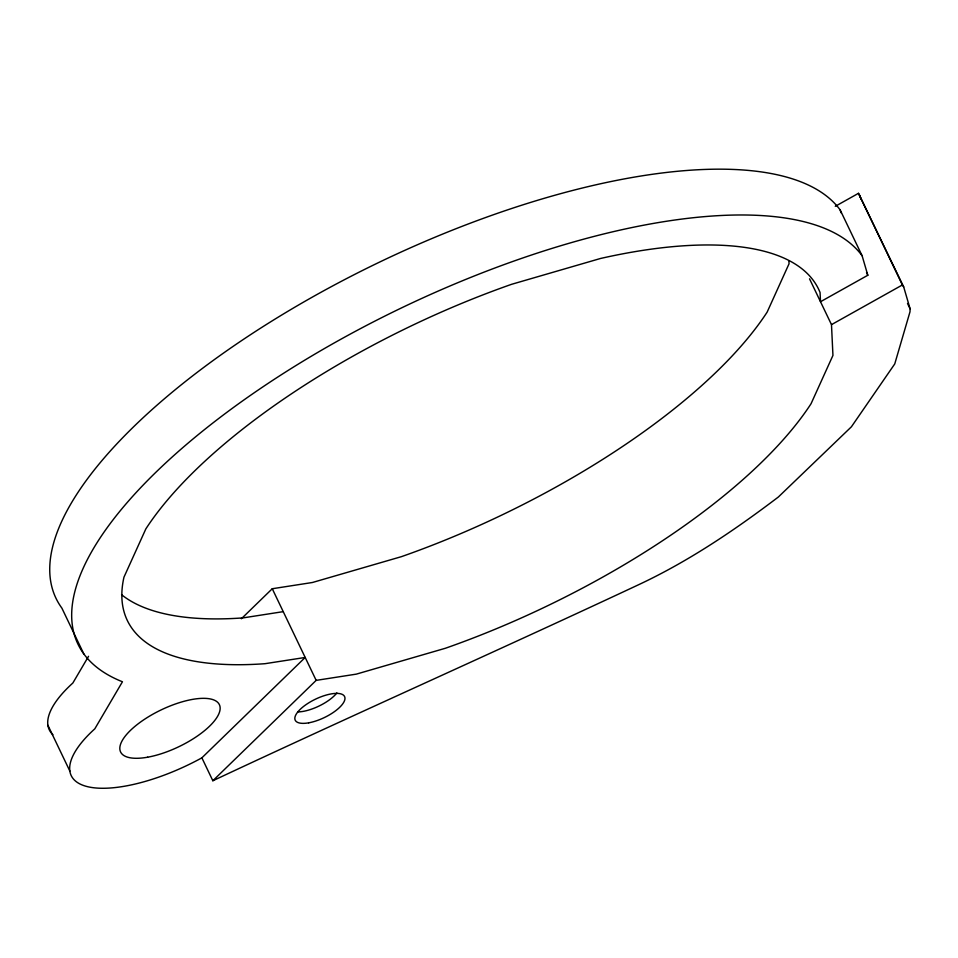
<?xml version="1.0" encoding="UTF-8"?>
<svg xmlns="http://www.w3.org/2000/svg" width="958" height="958" viewBox="0 0 958 958"><rect width="100%" height="100%" fill="white"/><g stroke="black" fill="none" stroke-linecap="round" stroke-linejoin="round"><path stroke-width="1.44" d="M835.28 206.317L858.476 193.324L903.693 286.921L910.1 308.835L910.004 311.781L894.748 363.932L851.411 426.789L778.327 497.034C734.295 530.433 688.287 561.532 638.088 584.967C496.771 651.141 354.125 714.464 212.844 780.746L201.875 757.838L305.183 657.463L265.031 663.69A383.272 142.958 -25.6 0 1 123.965 577.171L145.856 528.876A383.272 142.958 -25.6 0 1 511.584 284.31L600.594 258.456A383.272 142.958 -25.6 0 1 820.072 292.537L820.503 301.734L867.816 275.257L862.116 255.762L840.166 209.946A438.034 163.375 -25.6 0 0 353.047 275.245A438.034 163.375 -25.6 0 0 61.875 608.102L83.825 653.919M88.543 656.302L72.856 683.018A109.511 40.847 -25.6 0 0 52.918 734.69M241.368 618.748L272.264 588.739L312.416 582.5L401.426 556.658A383.272 142.958 -25.6 0 0 767.154 312.092L789.045 263.785L788.901 260.851M212.844 780.746L316.164 680.372L356.316 674.133L445.338 648.279A383.272 142.958 -25.6 0 0 811.055 403.725L832.945 355.418L831.484 324.642L809.534 278.826M831.484 324.642L902.388 284.957L903.693 286.921M283.233 611.647L243.081 617.886A383.272 142.958 -25.6 0 1 121.57 594.69M858.476 193.324L902.388 284.957M907.513 303.447L910.1 308.835M866.523 272.563L867.816 275.257M272.264 588.739L316.164 680.372M47.9 725.266L69.85 771.082M859.793 195.288L861.003 199.396M840.166 209.946L840.98 212.724M201.875 757.838A109.511 40.847 -25.6 0 1 86.352 786.362A109.511 40.847 -25.6 0 1 94.806 728.834L122.444 681.761A438.034 163.375 -25.6 0 1 325.037 348.185A438.034 163.375 -25.6 0 1 862.116 255.762M336.869 692.921A27.375 10.215 -25.6 0 1 297.806 711.914M147.628 757.203A54.75 20.417 -25.6 0 0 220.053 706.932A54.75 20.417 -25.6 0 0 142.275 720.811A54.75 20.417 -25.6 0 0 147.628 757.203M308.727 722.823A27.375 10.215 -25.6 0 0 344.928 697.687A27.375 10.215 -25.6 0 0 306.045 704.621A27.375 10.215 -25.6 0 0 308.727 722.823"/></g></svg>
